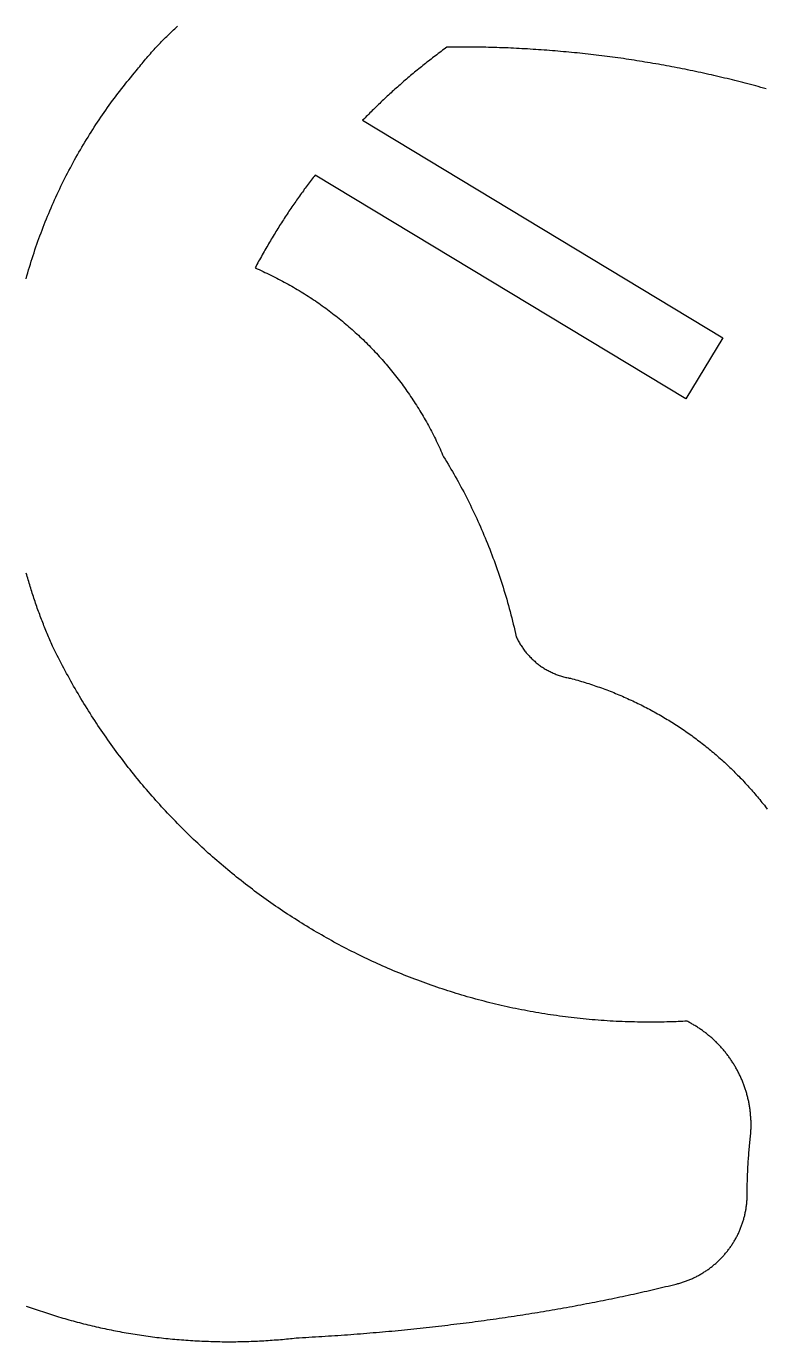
# Model space of a CAD drawing. Extents: x -331 to 1103, y -532 to 1751.
# Drawn here: x 477.9 to 603.9, y 832.4 to 1056.6 of the extents above; entities that cross this region are included whole.
import ezdxf

# ---------------------------------------------------------------- set-up
doc = ezdxf.new("R2010")
doc.units = 0
doc.layers.add('Default_Layer', color=1, linetype='CONTINUOUS')

msp = doc.modelspace()

# ---------------------------------------------------------------- linework, layer by layer
at = {"layer": 'Default_Layer'}
for points in [[(477.87, 1013.58), (478.01, 1014.08), (478.15, 1014.57), (478.3, 1015.07), (478.45, 1015.56), (478.59, 1016.05), (478.75, 1016.54), (478.9, 1017.03), (479.06, 1017.52), (479.22, 1018.01), (479.38, 1018.5), (479.54, 1018.98), (479.71, 1019.47), (479.88, 1019.95), (480.05, 1020.43), (480.23, 1020.91), (480.41, 1021.39), (480.59, 1021.87), (480.77, 1022.34), (480.96, 1022.82), (481.14, 1023.29), (481.33, 1023.77), (481.53, 1024.24), (481.72, 1024.71), (481.92, 1025.17), (482.12, 1025.64), (482.32, 1026.11), (482.53, 1026.57), (482.73, 1027.04), (482.94, 1027.5), (483.16, 1027.96), (483.37, 1028.42), (483.59, 1028.87), (483.81, 1029.33), (484.03, 1029.79), (484.25, 1030.24), (484.48, 1030.69), (484.71, 1031.14), (484.94, 1031.59), (485.17, 1032.04), (485.41, 1032.48), (485.65, 1032.93), (485.89, 1033.37), (486.13, 1033.81), (486.37, 1034.25), (486.62, 1034.69), (486.87, 1035.13), (487.12, 1035.56), (487.38, 1036), (487.63, 1036.43), (487.89, 1036.86), (488.15, 1037.29), (488.42, 1037.72), (488.68, 1038.15), (488.95, 1038.57), (489.22, 1038.99), (489.49, 1039.42), (489.76, 1039.84), (490.04, 1040.25), (490.32, 1040.67), (490.6, 1041.09), (490.88, 1041.5), (491.17, 1041.91), (491.45, 1042.32), (491.74, 1042.73), (492.03, 1043.14), (492.33, 1043.54), (492.62, 1043.94), (492.92, 1044.35), (493.22, 1044.75), (493.52, 1045.14), (493.82, 1045.54), (494.13, 1045.94), (494.44, 1046.33), (494.75, 1046.72), (495.06, 1047.11), (495.37, 1047.5), (495.69, 1047.88), (496.01, 1048.27), (496.33, 1048.65), (496.65, 1049.03), (496.84, 1049.28), (497.04, 1049.52), (497.24, 1049.77), (497.43, 1050.01), (497.63, 1050.25), (497.83, 1050.5), (498.03, 1050.74), (498.23, 1050.98), (498.44, 1051.21), (498.64, 1051.45), (498.85, 1051.69), (499.05, 1051.92), (499.26, 1052.16), (499.47, 1052.39), (499.68, 1052.62), (499.89, 1052.85), (500.1, 1053.08), (500.32, 1053.31), (500.53, 1053.54), (500.75, 1053.77), (500.96, 1053.99), (501.18, 1054.22), (501.4, 1054.44), (501.62, 1054.66), (501.84, 1054.88), (502.06, 1055.1), (502.29, 1055.32), (502.51, 1055.54), (502.74, 1055.75), (502.96, 1055.97), (503.19, 1056.18), (503.42, 1056.4), (503.65, 1056.61)], [(603.97, 1045.95), (603.53, 1046.07), (603.09, 1046.19), (602.65, 1046.31), (602.21, 1046.43), (601.77, 1046.55), (601.33, 1046.67), (600.88, 1046.78), (600.44, 1046.9), (600, 1047.01), (599.56, 1047.13), (599.11, 1047.24), (598.67, 1047.35), (598.23, 1047.46), (597.78, 1047.57), (597.34, 1047.68), (596.89, 1047.78), (596.44, 1047.89), (596, 1048), (595.55, 1048.1), (595.1, 1048.2), (594.66, 1048.3), (594.21, 1048.4), (593.76, 1048.5), (593.31, 1048.6), (592.86, 1048.7), (592.41, 1048.8), (591.96, 1048.89), (591.51, 1048.99), (591.06, 1049.08), (590.61, 1049.17), (590.16, 1049.27), (589.7, 1049.36), (589.25, 1049.45), (588.8, 1049.53), (588.34, 1049.62), (587.89, 1049.71), (587.44, 1049.79), (586.98, 1049.88), (586.53, 1049.96), (586.07, 1050.04), (585.62, 1050.12), (585.16, 1050.2), (584.7, 1050.28), (584.25, 1050.36), (583.79, 1050.44), (583.33, 1050.51), (582.87, 1050.59), (582.42, 1050.66), (581.96, 1050.73), (581.5, 1050.8), (581.04, 1050.87), (580.58, 1050.94), (580.12, 1051.01), (579.66, 1051.08), (579.2, 1051.14), (578.73, 1051.21), (578.27, 1051.27), (577.81, 1051.33), (577.35, 1051.4), (576.89, 1051.46), (576.42, 1051.52), (575.96, 1051.57), (575.49, 1051.63), (575.03, 1051.69), (574.57, 1051.74), (574.1, 1051.8), (573.64, 1051.85), (573.17, 1051.9), (572.7, 1051.95), (572.24, 1052), (571.77, 1052.05), (571.3, 1052.1), (570.84, 1052.14), (570.37, 1052.19), (569.9, 1052.23), (569.43, 1052.27), (568.96, 1052.32), (568.49, 1052.36), (568.03, 1052.4), (567.56, 1052.44), (567.09, 1052.47), (566.62, 1052.51), (566.15, 1052.54), (565.67, 1052.58), (565.2, 1052.61), (564.73, 1052.64), (564.26, 1052.67), (563.79, 1052.7), (563.31, 1052.73), (562.84, 1052.76), (562.37, 1052.78), (561.9, 1052.81), (561.42, 1052.83), (560.95, 1052.85), (560.47, 1052.88), (560, 1052.9), (559.52, 1052.91), (559.05, 1052.93), (558.57, 1052.95), (558.1, 1052.97), (557.62, 1052.98), (557.14, 1052.99), (556.67, 1053.01), (556.19, 1053.02), (555.71, 1053.03), (555.24, 1053.03), (554.76, 1053.04), (554.28, 1053.05), (553.8, 1053.05), (553.32, 1053.06), (552.84, 1053.06), (552.36, 1053.06), (551.88, 1053.06), (551.28, 1053.06), (550.69, 1053.06), (550.12, 1053.06), (549.59, 1053.05), (549.34, 1052.87), (549.09, 1052.68), (548.84, 1052.5), (548.6, 1052.32), (548.35, 1052.13), (548.11, 1051.95), (547.86, 1051.76), (547.62, 1051.58), (547.38, 1051.39), (547.14, 1051.21), (546.9, 1051.02), (546.66, 1050.83), (546.42, 1050.65), (546.18, 1050.46), (545.95, 1050.27), (545.71, 1050.09), (545.48, 1049.9), (545.24, 1049.71), (545.01, 1049.52), (544.77, 1049.33), (544.54, 1049.14), (544.31, 1048.95), (544.08, 1048.76), (543.85, 1048.57), (543.62, 1048.38), (543.39, 1048.19), (543.17, 1048), (542.94, 1047.8), (542.71, 1047.61), (542.49, 1047.42), (542.26, 1047.22), (542.04, 1047.03), (541.82, 1046.84), (541.6, 1046.64), (541.37, 1046.45), (541.15, 1046.25), (540.93, 1046.05), (540.71, 1045.86), (540.49, 1045.66), (540.28, 1045.46), (540.06, 1045.27), (539.84, 1045.07), (539.63, 1044.87), (539.41, 1044.67), (539.19, 1044.47), (538.98, 1044.27), (538.77, 1044.07), (538.55, 1043.87), (538.34, 1043.66), (538.13, 1043.46), (537.92, 1043.26), (537.71, 1043.06), (537.5, 1042.85), (537.29, 1042.65), (537.08, 1042.44), (536.87, 1042.24), (536.66, 1042.03), (536.45, 1041.82), (536.25, 1041.62), (536.04, 1041.41), (535.84, 1041.2), (535.63, 1040.99), (535.43, 1040.78), (535.22, 1040.57), (596.6, 1003.51), (596.6, 1003.51), (590.3, 993.08), (527.12, 1031.23), (526.95, 1031.02), (526.78, 1030.8), (526.62, 1030.58), (526.45, 1030.36), (526.28, 1030.14), (526.11, 1029.92), (525.95, 1029.7), (525.78, 1029.48), (525.61, 1029.26), (525.45, 1029.03), (525.28, 1028.81), (525.12, 1028.58), (524.95, 1028.35), (524.79, 1028.13), (524.62, 1027.9), (524.46, 1027.67), (524.3, 1027.44), (524.13, 1027.21), (523.97, 1026.97), (523.81, 1026.74), (523.64, 1026.51), (523.48, 1026.27), (523.32, 1026.03), (523.16, 1025.8), (523, 1025.56), (522.83, 1025.32), (522.67, 1025.08), (522.51, 1024.84), (522.35, 1024.6), (522.19, 1024.35), (522.03, 1024.11), (521.87, 1023.86), (521.71, 1023.62), (521.55, 1023.37), (521.39, 1023.12), (521.24, 1022.87), (521.08, 1022.62), (520.92, 1022.37), (520.76, 1022.11), (520.6, 1021.86), (520.45, 1021.61), (520.29, 1021.35), (520.13, 1021.09), (519.98, 1020.83), (519.82, 1020.57), (519.66, 1020.31), (519.51, 1020.05), (519.35, 1019.79), (519.2, 1019.52), (519.04, 1019.26), (518.89, 1018.99), (518.73, 1018.72), (518.58, 1018.46), (518.42, 1018.19), (518.27, 1017.91), (518.12, 1017.64), (517.96, 1017.37), (517.81, 1017.09), (517.66, 1016.82), (517.5, 1016.54), (517.35, 1016.26), (517.2, 1015.98), (517.05, 1015.7), (516.89, 1015.42), (517.23, 1015.27), (517.57, 1015.12), (517.91, 1014.97), (518.25, 1014.82), (518.58, 1014.66), (518.92, 1014.5), (519.25, 1014.34), (519.58, 1014.18), (519.91, 1014.02), (520.24, 1013.86), (520.57, 1013.69), (520.89, 1013.52), (521.22, 1013.35), (521.54, 1013.18), (521.87, 1013.01), (522.19, 1012.83), (522.51, 1012.65), (522.83, 1012.47), (523.15, 1012.29), (523.46, 1012.11), (523.78, 1011.93), (524.09, 1011.74), (524.41, 1011.55), (524.72, 1011.36), (525.03, 1011.17), (525.34, 1010.98), (525.64, 1010.79), (525.95, 1010.59), (526.26, 1010.39), (526.56, 1010.19), (526.86, 1009.99), (527.16, 1009.79), (527.46, 1009.58), (527.76, 1009.38), (528.06, 1009.17), (528.35, 1008.96), (528.65, 1008.75), (528.94, 1008.53), (529.23, 1008.32), (529.52, 1008.1), (529.81, 1007.88), (530.1, 1007.67), (530.38, 1007.44), (530.67, 1007.22), (530.95, 1007), (531.23, 1006.77), (531.51, 1006.54), (531.79, 1006.31), (532.07, 1006.08), (532.35, 1005.85), (532.62, 1005.62), (532.89, 1005.38), (533.17, 1005.14), (533.44, 1004.9), (533.7, 1004.66), (533.97, 1004.42), (534.24, 1004.18), (534.5, 1003.93), (534.76, 1003.68), (535.03, 1003.44), (535.29, 1003.19), (535.54, 1002.94), (535.8, 1002.68), (536.06, 1002.43), (536.31, 1002.17), (536.56, 1001.91), (536.81, 1001.66), (537.06, 1001.4), (537.31, 1001.13), (537.56, 1000.87), (537.8, 1000.61), (538.04, 1000.34), (538.29, 1000.07), (538.53, 999.8), (538.76, 999.53), (539, 999.26), (539.24, 998.99), (539.47, 998.71), (539.7, 998.43), (539.93, 998.16), (540.16, 997.88), (540.39, 997.6), (540.61, 997.31), (540.84, 997.03), (541.06, 996.74), (541.28, 996.46), (541.5, 996.17), (541.72, 995.88), (541.93, 995.59), (542.15, 995.3), (542.36, 995.01), (542.57, 994.71), (542.78, 994.41), (542.99, 994.12), (543.19, 993.82), (543.4, 993.52), (543.6, 993.22), (543.8, 992.91), (544, 992.61), (544.2, 992.3), (544.39, 992), (544.59, 991.69), (544.78, 991.38), (544.97, 991.07), (545.16, 990.76), (545.35, 990.44), (545.53, 990.13), (545.71, 989.81), (545.9, 989.5), (546.08, 989.18), (546.25, 988.86), (546.43, 988.54), (546.6, 988.22), (546.78, 987.89), (546.95, 987.57), (547.12, 987.24), (547.29, 986.91), (547.45, 986.59), (547.62, 986.26), (547.78, 985.93), (547.94, 985.59), (548.1, 985.26), (548.25, 984.93), (548.41, 984.59), (548.56, 984.25), (548.71, 983.92), (548.86, 983.58), (549.01, 983.24), (549.26, 982.82), (549.52, 982.4), (549.77, 981.99), (550.03, 981.56), (550.28, 981.14), (550.52, 980.72), (550.77, 980.29), (551.01, 979.86), (551.26, 979.43), (551.5, 978.99), (551.74, 978.56), (551.97, 978.12), (552.21, 977.68), (552.44, 977.24), (552.67, 976.79), (552.9, 976.35), (553.13, 975.9), (553.35, 975.45), (553.58, 975), (553.8, 974.54), (554.02, 974.09), (554.23, 973.63), (554.45, 973.17), (554.66, 972.71), (554.87, 972.24), (555.08, 971.77), (555.29, 971.31), (555.49, 970.83), (555.7, 970.36), (555.9, 969.89), (556.1, 969.41), (556.29, 968.93), (556.49, 968.45), (556.68, 967.97), (556.87, 967.48), (557.06, 966.99), (557.24, 966.51), (557.43, 966.01), (557.61, 965.52), (557.79, 965.03), (557.97, 964.53), (558.14, 964.03), (558.31, 963.53), (558.49, 963.02), (558.65, 962.52), (558.82, 962.01), (558.98, 961.5), (559.15, 960.99), (559.3, 960.48), (559.46, 959.96), (559.62, 959.44), (559.77, 958.93), (559.92, 958.4), (560.07, 957.88), (560.21, 957.36), (560.35, 956.83), (560.5, 956.3), (560.63, 955.77), (560.77, 955.23), (560.9, 954.7), (561.03, 954.16), (561.16, 953.62), (561.29, 953.08), (561.41, 952.54), (561.49, 952.36), (561.58, 952.19), (561.66, 952.02), (561.75, 951.86), (561.84, 951.69), (561.94, 951.53), (562.03, 951.36), (562.13, 951.2), (562.23, 951.04), (562.33, 950.89), (562.44, 950.73), (562.54, 950.58), (562.65, 950.42), (562.76, 950.27), (562.88, 950.12), (562.99, 949.98), (563.11, 949.83), (563.23, 949.69), (563.35, 949.55), (563.48, 949.41), (563.6, 949.27), (563.73, 949.13), (563.86, 949), (563.99, 948.87), (564.12, 948.74), (564.26, 948.61), (564.4, 948.48), (564.54, 948.36), (564.68, 948.24), (564.82, 948.12), (564.96, 948), (565.11, 947.89), (565.26, 947.78), (565.41, 947.66), (565.56, 947.56), (565.71, 947.45), (565.87, 947.35), (566.03, 947.24), (566.18, 947.15), (566.34, 947.05), (566.51, 946.95), (566.67, 946.86), (566.83, 946.77), (567, 946.68), (567.17, 946.6), (567.34, 946.52), (567.51, 946.44), (567.68, 946.36), (567.85, 946.28), (568.03, 946.21), (568.21, 946.14), (568.38, 946.08), (568.56, 946.01), (568.74, 945.95), (568.93, 945.89), (569.11, 945.83), (569.29, 945.78), (569.48, 945.73), (569.67, 945.68), (569.85, 945.63), (570.04, 945.59), (570.23, 945.55), (570.33, 945.53), (570.42, 945.51), (570.52, 945.5), (570.62, 945.48), (570.94, 945.39), (571.25, 945.31), (571.57, 945.22), (571.88, 945.13), (572.2, 945.04), (572.51, 944.94), (572.83, 944.85), (573.14, 944.75), (573.45, 944.66), (573.76, 944.56), (574.07, 944.46), (574.38, 944.35), (574.69, 944.25), (574.99, 944.15), (575.3, 944.04), (575.61, 943.93), (575.91, 943.82), (576.21, 943.71), (576.52, 943.6), (576.82, 943.49), (577.12, 943.37), (577.42, 943.26), (577.72, 943.14), (578.02, 943.02), (578.32, 942.9), (578.62, 942.78), (578.91, 942.65), (579.21, 942.53), (579.5, 942.4), (579.8, 942.27), (580.09, 942.14), (580.38, 942.01), (580.67, 941.88), (580.96, 941.75), (581.25, 941.61), (581.54, 941.48), (581.83, 941.34), (582.11, 941.2), (582.4, 941.06), (582.68, 940.92), (582.97, 940.78), (583.25, 940.63), (583.53, 940.49), (583.81, 940.34), (584.09, 940.19), (584.37, 940.04), (584.65, 939.89), (584.93, 939.74), (585.21, 939.59), (585.48, 939.43), (585.76, 939.28), (586.03, 939.12), (586.3, 938.96), (586.57, 938.8), (586.85, 938.64), (587.12, 938.47), (587.38, 938.31), (587.65, 938.15), (587.92, 937.98), (588.19, 937.81), (588.45, 937.64), (588.71, 937.47), (588.98, 937.3), (589.24, 937.13), (589.5, 936.95), (589.76, 936.78), (590.02, 936.6), (590.28, 936.42), (590.54, 936.24), (590.79, 936.06), (591.05, 935.88), (591.3, 935.7), (591.56, 935.51), (591.81, 935.33), (592.06, 935.14), (592.31, 934.95), (592.56, 934.76), (592.81, 934.57), (593.06, 934.38), (593.3, 934.19), (593.55, 933.99), (593.79, 933.8), (594.03, 933.6), (594.28, 933.4), (594.52, 933.2), (594.76, 933), (595, 932.8), (595.23, 932.6), (595.47, 932.4), (595.71, 932.19), (595.94, 931.99), (596.18, 931.78), (596.41, 931.57), (596.64, 931.36), (596.87, 931.15), (597.1, 930.94), (597.33, 930.72), (597.56, 930.51), (597.78, 930.29), (598.01, 930.08), (598.23, 929.86), (598.46, 929.64), (598.68, 929.42), (598.9, 929.2), (599.12, 928.98), (599.34, 928.76), (599.56, 928.53), (599.77, 928.31), (599.99, 928.08), (600.2, 927.85), (600.42, 927.62), (600.63, 927.39), (600.84, 927.16), (601.05, 926.93), (601.26, 926.7), (601.47, 926.46), (601.67, 926.23), (601.88, 925.99), (602.08, 925.75), (602.29, 925.52), (602.49, 925.28), (602.69, 925.04), (602.89, 924.79), (603.09, 924.55), (603.28, 924.31), (603.48, 924.06), (603.68, 923.82), (603.87, 923.57), (604.19, 923.19)], [(477.9, 838.48), (478.24, 838.36), (478.58, 838.23), (478.92, 838.11), (479.26, 837.99), (479.61, 837.87), (479.95, 837.76), (480.29, 837.64), (480.64, 837.52), (480.98, 837.41), (481.33, 837.3), (481.67, 837.18), (482.02, 837.07), (482.37, 836.96), (482.72, 836.86), (483.06, 836.75), (483.41, 836.64), (483.77, 836.54), (484.12, 836.43), (484.47, 836.33), (484.82, 836.23), (485.17, 836.13), (485.53, 836.03), (485.88, 835.93), (486.24, 835.84), (486.59, 835.74), (486.95, 835.65), (487.31, 835.56), (487.66, 835.47), (488.02, 835.38), (488.38, 835.29), (488.74, 835.2), (489.1, 835.11), (489.46, 835.03), (489.82, 834.95), (490.19, 834.86), (490.55, 834.78), (490.91, 834.7), (491.28, 834.63), (491.64, 834.55), (492, 834.47), (492.37, 834.4), (492.74, 834.32), (493.1, 834.25), (493.47, 834.18), (493.84, 834.11), (494.21, 834.04), (494.58, 833.98), (494.94, 833.91), (495.31, 833.85), (495.69, 833.79), (496.06, 833.72), (496.43, 833.66), (496.8, 833.61), (497.17, 833.55), (497.55, 833.49), (497.92, 833.44), (498.29, 833.39), (498.67, 833.33), (499.04, 833.28), (499.42, 833.23), (499.8, 833.19), (500.17, 833.14), (500.55, 833.09), (500.93, 833.05), (501.3, 833.01), (501.68, 832.97), (502.06, 832.93), (502.44, 832.89), (502.82, 832.85), (503.2, 832.82), (503.58, 832.78), (503.96, 832.75), (504.35, 832.72), (504.73, 832.69), (505.11, 832.66), (505.49, 832.64), (505.88, 832.61), (506.26, 832.59), (506.65, 832.56), (507.03, 832.54), (507.42, 832.52), (507.8, 832.5), (508.19, 832.49), (508.57, 832.47), (508.96, 832.46), (509.35, 832.45), (509.73, 832.43), (510.12, 832.42), (510.51, 832.42), (510.9, 832.41), (511.29, 832.4), (511.68, 832.4), (512.07, 832.4), (512.46, 832.4), (512.83, 832.4), (513.21, 832.4), (513.59, 832.4), (513.96, 832.41), (514.34, 832.42), (514.71, 832.42), (515.08, 832.43), (515.46, 832.44), (515.83, 832.45), (516.2, 832.47), (516.57, 832.48), (516.93, 832.49), (517.3, 832.51), (517.66, 832.53), (518.03, 832.55), (518.39, 832.57), (518.75, 832.59), (519.11, 832.61), (519.46, 832.64), (519.82, 832.66), (520.17, 832.69), (520.52, 832.71), (520.87, 832.74), (521.21, 832.77), (521.55, 832.8), (521.89, 832.84), (522.23, 832.87), (522.57, 832.9), (522.9, 832.94), (523.23, 832.97), (523.55, 833.01), (523.87, 833.05), (524.43, 833.08), (524.98, 833.11), (525.53, 833.14), (526.08, 833.17), (526.63, 833.2), (527.18, 833.23), (527.73, 833.26), (528.28, 833.3), (528.83, 833.33), (529.38, 833.37), (529.93, 833.4), (530.47, 833.44), (531.02, 833.48), (531.57, 833.51), (532.11, 833.55), (532.66, 833.59), (533.2, 833.63), (533.74, 833.67), (534.29, 833.72), (534.83, 833.76), (535.37, 833.8), (535.91, 833.85), (536.45, 833.89), (536.99, 833.94), (537.53, 833.98), (538.07, 834.03), (538.6, 834.08), (539.14, 834.12), (539.68, 834.17), (540.21, 834.22), (540.75, 834.27), (541.28, 834.32), (541.82, 834.38), (542.35, 834.43), (542.88, 834.48), (543.41, 834.53), (543.94, 834.59), (544.47, 834.64), (545, 834.7), (545.53, 834.76), (546.06, 834.81), (546.59, 834.87), (547.11, 834.93), (547.64, 834.99), (548.16, 835.05), (548.69, 835.11), (549.21, 835.17), (549.73, 835.23), (550.26, 835.3), (550.78, 835.36), (551.3, 835.42), (551.82, 835.49), (552.34, 835.55), (552.85, 835.62), (553.37, 835.69), (553.89, 835.75), (554.4, 835.82), (554.92, 835.89), (555.43, 835.96), (555.95, 836.03), (556.46, 836.1), (556.97, 836.17), (557.48, 836.24), (557.99, 836.32), (558.5, 836.39), (559.01, 836.46), (559.51, 836.54), (560.02, 836.61), (560.53, 836.69), (561.03, 836.77), (561.54, 836.84), (562.04, 836.92), (562.54, 837), (563.04, 837.08), (563.54, 837.16), (564.04, 837.24), (564.54, 837.32), (565.04, 837.4), (565.53, 837.48), (566.03, 837.56), (566.52, 837.65), (567.02, 837.73), (567.51, 837.82), (568, 837.9), (568.49, 837.99), (568.98, 838.07), (569.47, 838.16), (569.96, 838.25), (570.45, 838.33), (570.93, 838.42), (571.42, 838.51), (571.9, 838.6), (572.39, 838.69), (572.87, 838.78), (573.35, 838.88), (573.83, 838.97), (574.31, 839.06), (574.79, 839.15), (575.27, 839.25), (575.74, 839.34), (576.22, 839.44), (576.69, 839.53), (577.16, 839.63), (577.64, 839.73), (578.11, 839.82), (578.58, 839.92), (579.05, 840.02), (579.51, 840.12), (579.98, 840.22), (580.45, 840.32), (580.91, 840.42), (581.37, 840.52), (581.84, 840.62), (582.3, 840.72), (582.76, 840.83), (583.22, 840.93), (583.68, 841.03), (584.13, 841.14), (584.59, 841.24), (585.04, 841.35), (585.5, 841.46), (585.95, 841.56), (586.4, 841.67), (586.85, 841.78), (587.3, 841.89), (587.75, 841.99), (588.19, 842.1), (588.64, 842.21), (588.8, 842.25), (588.96, 842.3), (589.12, 842.34), (589.28, 842.39), (589.44, 842.43), (589.6, 842.48), (589.76, 842.53), (589.92, 842.59), (590.08, 842.64), (590.23, 842.7), (590.39, 842.75), (590.54, 842.81), (590.7, 842.87), (590.85, 842.93), (591, 842.99), (591.15, 843.06), (591.3, 843.12), (591.45, 843.19), (591.6, 843.26), (591.75, 843.33), (591.9, 843.4), (592.04, 843.47), (592.19, 843.55), (592.33, 843.62), (592.48, 843.7), (592.62, 843.78), (592.76, 843.86), (592.9, 843.94), (593.04, 844.02), (593.18, 844.11), (593.32, 844.19), (593.45, 844.28), (593.59, 844.37), (593.73, 844.46), (593.86, 844.55), (593.99, 844.64), (594.12, 844.73), (594.26, 844.83), (594.39, 844.92), (594.51, 845.02), (594.64, 845.12), (594.77, 845.22), (594.9, 845.32), (595.02, 845.42), (595.14, 845.53), (595.27, 845.63), (595.39, 845.74), (595.51, 845.84), (595.63, 845.95), (595.75, 846.06), (595.86, 846.17), (595.98, 846.28), (596.09, 846.39), (596.21, 846.51), (596.32, 846.62), (596.43, 846.74), (596.54, 846.86), (596.65, 846.98), (596.76, 847.09), (596.86, 847.21), (596.97, 847.34), (597.07, 847.46), (597.18, 847.58), (597.28, 847.71), (597.38, 847.83), (597.48, 847.96), (597.57, 848.09), (597.67, 848.22), (597.77, 848.35), (597.86, 848.48), (597.95, 848.61), (598.04, 848.74), (598.13, 848.87), (598.22, 849.01), (598.31, 849.14), (598.39, 849.28), (598.48, 849.42), (598.56, 849.56), (598.64, 849.7), (598.72, 849.84), (598.8, 849.98), (598.88, 850.12), (598.96, 850.26), (599.03, 850.41), (599.1, 850.55), (599.17, 850.69), (599.25, 850.84), (599.31, 850.99), (599.38, 851.14), (599.45, 851.28), (599.51, 851.43), (599.57, 851.58), (599.64, 851.73), (599.7, 851.89), (599.75, 852.04), (599.81, 852.19), (599.87, 852.35), (599.92, 852.5), (599.97, 852.66), (600.02, 852.81), (600.07, 852.97), (600.12, 853.13), (600.16, 853.28), (600.21, 853.44), (600.25, 853.6), (600.29, 853.76), (600.33, 853.92), (600.37, 854.08), (600.4, 854.25), (600.44, 854.41), (600.47, 854.57), (600.5, 854.74), (600.53, 854.9), (600.56, 855.07), (600.58, 855.23), (600.61, 855.4), (600.63, 855.56), (600.65, 855.73), (600.67, 855.9), (600.69, 856.07), (600.7, 856.24), (600.72, 856.41), (600.73, 856.58), (600.74, 856.75), (600.75, 856.92), (600.75, 857.09), (600.76, 857.26), (600.76, 857.43), (600.76, 857.76), (600.76, 858.08), (600.77, 858.41), (600.77, 858.73), (600.78, 859.06), (600.78, 859.38), (600.79, 859.7), (600.8, 860.02), (600.81, 860.35), (600.82, 860.67), (600.83, 860.98), (600.85, 861.3), (600.86, 861.62), (600.87, 861.93), (600.89, 862.25), (600.91, 862.56), (600.93, 862.87), (600.95, 863.18), (600.97, 863.49), (600.99, 863.79), (601.01, 864.1), (601.03, 864.4), (601.06, 864.7), (601.08, 865), (601.11, 865.29), (601.14, 865.58), (601.16, 865.88), (601.19, 866.16), (601.22, 866.45), (601.25, 866.73), (601.28, 867.02), (601.32, 867.29), (601.33, 867.41), (601.34, 867.52), (601.35, 867.64), (601.36, 867.76), (601.37, 867.88), (601.38, 868.01), (601.38, 868.13), (601.39, 868.26), (601.4, 868.39), (601.4, 868.52), (601.41, 868.65), (601.41, 868.78), (601.41, 868.91), (601.42, 869.04), (601.42, 869.17), (601.42, 869.3), (601.42, 869.48), (601.41, 869.66), (601.41, 869.84), (601.41, 870.02), (601.4, 870.2), (601.39, 870.38), (601.38, 870.56), (601.37, 870.74), (601.35, 870.91), (601.34, 871.09), (601.32, 871.27), (601.3, 871.44), (601.28, 871.62), (601.26, 871.79), (601.24, 871.97), (601.22, 872.14), (601.19, 872.32), (601.16, 872.49), (601.14, 872.66), (601.11, 872.83), (601.07, 873), (601.04, 873.18), (601.01, 873.35), (600.97, 873.52), (600.93, 873.69), (600.89, 873.85), (600.85, 874.02), (600.81, 874.19), (600.77, 874.36), (600.72, 874.52), (600.68, 874.69), (600.63, 874.86), (600.58, 875.02), (600.53, 875.19), (600.48, 875.35), (600.43, 875.51), (600.37, 875.68), (600.32, 875.84), (600.26, 876), (600.2, 876.16), (600.14, 876.32), (600.08, 876.48), (600.02, 876.64), (599.95, 876.8), (599.89, 876.95), (599.82, 877.11), (599.75, 877.27), (599.68, 877.42), (599.61, 877.58), (599.54, 877.73), (599.47, 877.88), (599.39, 878.04), (599.32, 878.19), (599.24, 878.34), (599.16, 878.49), (599.08, 878.64), (599, 878.79), (598.92, 878.93), (598.84, 879.08), (598.76, 879.23), (598.67, 879.37), (598.58, 879.52), (598.49, 879.66), (598.41, 879.81), (598.32, 879.95), (598.22, 880.09), (598.13, 880.23), (598.04, 880.37), (597.94, 880.51), (597.85, 880.65), (597.75, 880.79), (597.65, 880.93), (597.55, 881.06), (597.45, 881.2), (597.35, 881.33), (597.24, 881.46), (597.14, 881.6), (597.04, 881.73), (596.93, 881.86), (596.82, 881.99), (596.71, 882.12), (596.6, 882.25), (596.49, 882.37), (596.38, 882.5), (596.27, 882.63), (596.15, 882.75), (596.04, 882.87), (595.92, 883), (595.81, 883.12), (595.69, 883.24), (595.57, 883.36), (595.45, 883.48), (595.33, 883.59), (595.2, 883.71), (595.08, 883.83), (594.96, 883.94), (594.83, 884.05), (594.71, 884.17), (594.58, 884.28), (594.45, 884.39), (594.32, 884.5), (594.19, 884.61), (594.06, 884.71), (593.93, 884.82), (593.8, 884.92), (593.66, 885.03), (593.53, 885.13), (593.39, 885.23), (593.26, 885.34), (593.12, 885.43), (592.98, 885.53), (592.84, 885.63), (592.7, 885.73), (592.56, 885.82), (592.42, 885.92), (592.27, 886.01), (592.13, 886.1), (591.99, 886.19), (591.84, 886.28), (591.69, 886.37), (591.55, 886.46), (591.4, 886.54), (591.25, 886.63), (591.1, 886.71), (590.95, 886.8), (590.8, 886.88), (590.65, 886.96), (590.5, 887.04), (590.14, 887.02), (589.77, 887), (589.4, 886.98), (589.02, 886.96), (588.63, 886.94), (588.24, 886.93), (587.84, 886.92), (587.44, 886.9), (587.04, 886.89), (586.63, 886.88), (586.22, 886.88), (585.81, 886.87), (585.39, 886.86), (584.97, 886.86), (584.56, 886.86), (584.14, 886.86), (583.62, 886.86), (583.1, 886.86), (582.58, 886.87), (582.06, 886.88), (581.54, 886.89), (581.02, 886.9), (580.5, 886.91), (579.98, 886.93), (579.47, 886.95), (578.95, 886.97), (578.44, 887), (577.92, 887.03), (577.41, 887.05), (576.89, 887.09), (576.38, 887.12), (575.87, 887.16), (575.36, 887.19), (574.84, 887.23), (574.33, 887.28), (573.82, 887.32), (573.31, 887.37), (572.81, 887.42), (572.3, 887.47), (571.79, 887.53), (571.28, 887.58), (570.78, 887.64), (570.27, 887.7), (569.77, 887.76), (569.27, 887.83), (568.76, 887.9), (568.26, 887.97), (567.76, 888.04), (567.26, 888.11), (566.76, 888.19), (566.26, 888.27), (565.76, 888.35), (565.26, 888.43), (564.76, 888.52), (564.27, 888.6), (563.77, 888.69), (563.28, 888.78), (562.78, 888.88), (562.29, 888.97), (561.8, 889.07), (561.3, 889.17), (560.81, 889.27), (560.32, 889.38), (559.83, 889.49), (559.34, 889.59), (558.85, 889.71), (558.37, 889.82), (557.88, 889.93), (557.39, 890.05), (556.91, 890.17), (556.43, 890.29), (555.94, 890.41), (555.46, 890.54), (554.98, 890.67), (554.5, 890.8), (554.02, 890.93), (553.54, 891.06), (553.06, 891.2), (552.58, 891.34), (552.11, 891.48), (551.63, 891.62), (551.16, 891.76), (550.68, 891.91), (550.21, 892.06), (549.74, 892.21), (549.27, 892.36), (548.79, 892.52), (548.33, 892.67), (547.86, 892.83), (547.39, 892.99), (546.92, 893.15), (546.46, 893.32), (545.99, 893.48), (545.53, 893.65), (545.06, 893.82), (544.6, 893.99), (544.14, 894.17), (543.68, 894.34), (543.22, 894.52), (542.76, 894.7), (542.31, 894.89), (541.85, 895.07), (541.39, 895.26), (540.94, 895.44), (540.49, 895.63), (540.03, 895.83), (539.58, 896.02), (539.13, 896.21), (538.68, 896.41), (538.23, 896.61), (537.79, 896.81), (537.34, 897.02), (536.9, 897.22), (536.45, 897.43), (536.01, 897.64), (535.57, 897.85), (535.12, 898.06), (534.68, 898.28), (534.25, 898.49), (533.81, 898.71), (533.37, 898.93), (532.93, 899.15), (532.5, 899.38), (532.07, 899.6), (531.63, 899.83), (531.2, 900.06), (530.77, 900.29), (530.34, 900.52), (529.91, 900.76), (529.49, 901), (529.06, 901.23), (528.64, 901.48), (528.21, 901.72), (527.79, 901.96), (527.37, 902.21), (526.95, 902.45), (526.53, 902.7), (526.11, 902.95), (525.69, 903.21), (525.28, 903.46), (524.86, 903.72), (524.45, 903.98), (524.04, 904.24), (523.63, 904.5), (523.22, 904.76), (522.81, 905.03), (522.4, 905.29), (521.99, 905.56), (521.59, 905.83), (521.18, 906.1), (520.78, 906.38), (520.38, 906.65), (519.98, 906.93), (519.58, 907.21), (519.18, 907.49), (518.79, 907.77), (518.39, 908.06), (518, 908.34), (517.6, 908.63), (517.21, 908.92), (516.82, 909.21), (516.43, 909.5), (516.04, 909.8), (515.66, 910.09), (515.27, 910.39), (514.89, 910.69), (514.51, 910.99), (514.12, 911.29), (513.74, 911.59), (513.37, 911.9), (512.99, 912.21), (512.61, 912.52), (512.24, 912.83), (511.86, 913.14), (511.49, 913.45), (511.12, 913.77), (510.75, 914.08), (510.38, 914.4), (510.02, 914.72), (509.65, 915.04), (509.29, 915.36), (508.92, 915.69), (508.56, 916.02), (508.2, 916.34), (507.84, 916.67), (507.49, 917), (507.13, 917.34), (506.78, 917.67), (506.42, 918), (506.07, 918.34), (505.72, 918.68), (505.37, 919.02), (505.03, 919.36), (504.68, 919.7), (504.34, 920.05), (503.99, 920.39), (503.65, 920.74), (503.31, 921.09), (502.97, 921.44), (502.64, 921.79), (502.3, 922.15), (501.97, 922.5), (501.63, 922.86), (501.3, 923.22), (500.97, 923.57), (500.64, 923.94), (500.32, 924.3), (499.99, 924.66), (499.67, 925.03), (499.34, 925.39), (499.02, 925.76), (498.7, 926.13), (498.39, 926.5), (498.07, 926.87), (497.75, 927.25), (497.44, 927.62), (497.13, 928), (496.82, 928.37), (496.51, 928.75), (496.2, 929.13), (495.9, 929.52), (495.59, 929.9), (495.29, 930.28), (494.99, 930.67), (494.69, 931.06), (494.39, 931.45), (494.1, 931.84), (493.8, 932.23), (493.51, 932.62), (493.22, 933.01), (492.93, 933.41), (492.64, 933.81), (492.35, 934.2), (492.07, 934.6), (491.79, 935), (491.5, 935.41), (491.22, 935.81), (490.95, 936.21), (490.67, 936.62), (490.39, 937.03), (490.12, 937.43), (489.85, 937.84), (489.58, 938.26), (489.31, 938.67), (489.04, 939.08), (488.78, 939.5), (488.51, 939.91), (488.25, 940.33), (487.99, 940.75), (487.73, 941.17), (487.48, 941.59), (487.22, 942.01), (486.97, 942.43), (486.72, 942.86), (486.47, 943.28), (486.22, 943.71), (485.97, 944.14), (485.73, 944.57), (485.49, 945), (485.25, 945.43), (485.01, 945.86), (484.77, 946.3), (484.53, 946.73), (484.3, 947.17), (484.07, 947.61), (483.84, 948.05), (483.61, 948.49), (483.38, 948.93), (483.16, 949.37), (482.93, 949.81), (482.71, 950.26), (482.49, 950.7), (482.38, 950.97), (482.26, 951.23), (482.14, 951.49), (482.03, 951.75), (481.91, 952.02), (481.8, 952.28), (481.68, 952.55), (481.57, 952.82), (481.46, 953.08), (481.35, 953.35), (481.24, 953.62), (481.13, 953.89), (481.02, 954.16), (480.91, 954.43), (480.81, 954.7), (480.7, 954.97), (480.59, 955.24), (480.49, 955.51), (480.39, 955.79), (480.28, 956.06), (480.18, 956.33), (480.08, 956.61), (479.98, 956.88), (479.88, 957.16), (479.78, 957.44), (479.68, 957.71), (479.59, 957.99), (479.49, 958.27), (479.39, 958.55), (479.3, 958.83), (479.21, 959.11), (479.11, 959.39), (479.02, 959.67), (478.93, 959.96), (478.84, 960.24), (478.75, 960.52), (478.66, 960.81), (478.57, 961.09), (478.49, 961.38), (478.4, 961.66), (478.31, 961.95), (478.23, 962.23), (478.15, 962.52), (478.06, 962.81), (477.98, 963.1), (477.9, 963.39)]]:
    msp.add_lwpolyline(points, dxfattribs=at)

doc.saveas('drawing.dxf')
